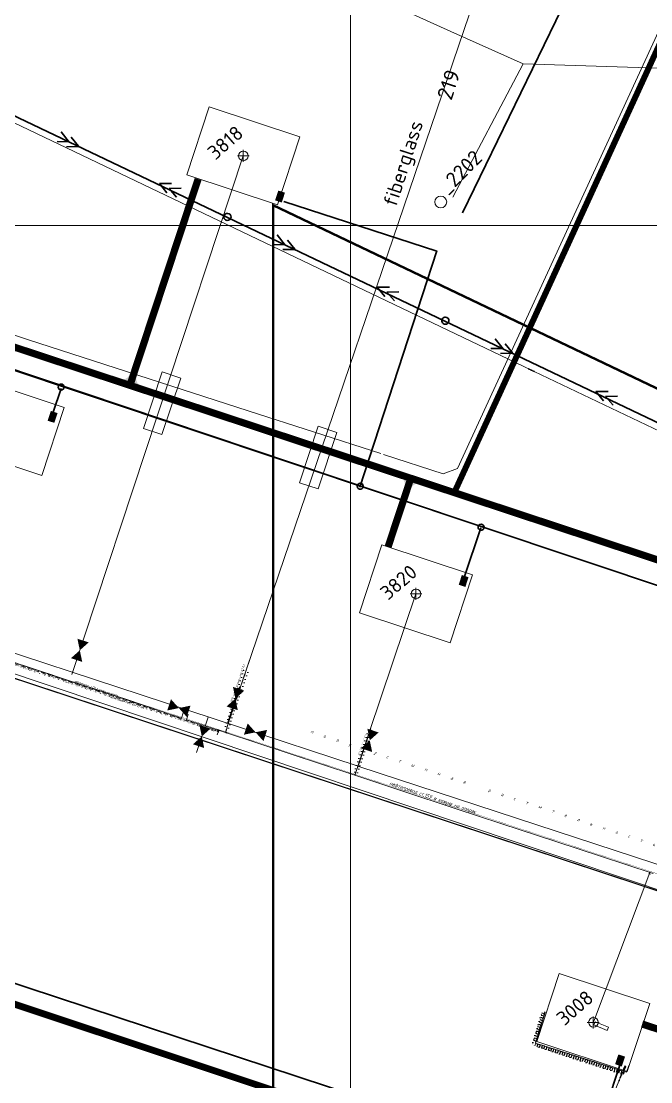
# Model space of a CAD drawing. Header units: millimetres. Extents: x 519 to 9564855, y -810 to 5021775.
# Drawn here: x 9526724 to 9527252, y 4999281 to 5000171 of the extents above; entities that cross this region are included whole.
import ezdxf

# ---------------------------------------------------------------- set-up
doc = ezdxf.new("R2010")
doc.units = ezdxf.units.MM
doc.header["$LTSCALE"] = 2
doc.header["$MEASUREMENT"] = 0
doc.header["$PDMODE"] = 2
doc.header["$PDSIZE"] = 5
for name, pattern in [('DASHED2', [9.525, 6.35, -3.175]), ('DASHEDX4', [3, 2, -1]), ('DOTX2', [0.5, 0, -0.5])]:
    doc.linetypes.add(name, pattern=pattern)
for name, color, linetype in [('Existing roads', 41, 'Continuous'), ('Future Roads', 44, 'Continuous'), ('GRID_PULKOVO', 7, 'Continuous'), ('OilColl&Flowlines', 3, 'Continuous'), ('OLD WELLS(dr.bfr2000)', 24, 'Continuous'), ('ROAD_GROUND', 9, 'Continuous'), ('Stage 10 wells', 7, 'Continuous'), ('stage 7.frame', 7, 'Continuous'), ('Wels of 13phase', 200, 'Continuous'), ('Газ', 4, 'GAS_LINE'), ('лэп', 1, 'Continuous'), ('МГ-земельный участок', 7, 'Continuous'), ('нефть', 8, 'Continuous'), ('ситуация', 7, 'Continuous'), ('Эл.выс.', 1, 'Continuous')]:
    doc.layers.add(name, color=color, linetype=linetype)
for name, color, linetype, lineweight in [('WELLS(drilled after 2000y)', 6, 'Continuous', 40), ('Новый водовод', 5, 'g_122_vpr', 30), ('СНГ_трубопроводы', 244, 'Continuous', 50), ('Электро', 1, 'Continuous', 30), ('Электроснаб', 1, 'Continuous', 18), ('Электроснабжене', 1, 'Continuous', 18)]:
    doc.layers.add(name, color=color, linetype=linetype, lineweight=lineweight)
doc.styles.add('92051501$0$STANDARD', font='simplex.shx')
doc.styles.add('Elect', font='isocpeur.ttf')
doc.styles.add('Line_GUGK', font='')
doc.styles.get("Standard").update_dxf_attribs({"font": 'isocpeur.ttf', "width": 0.5})
doc.styles.get('Line_GUGK').set_extended_font_data('Bm431', italic=True)
doc.linetypes.add('g_122_vpr', pattern='A,2,-2,3,-0.6,["Впр",Line_GUGK,S=2,R=0,X=0,Y=-1],-6.4,3,-2,8,-2,8,-2,6', length=45)
doc.linetypes.add('GAS_LINE', pattern='A,0.5,-0.2,["G",92051501$0$STANDARD,S=0.1,R=0,X=-0.1,Y=-0.05],-0.05', length=0.75)
doc.linetypes.add('TRACKS', pattern='A,0.15,[130,ltypeshp.shx,S=0.25,R=0,X=0,Y=0],0.15', length=0.3)
doc.linetypes.add('WTR_LINE', pattern='A,0.5,-0.2,["W",92051501$0$STANDARD,S=0.1,R=0,X=-0.1,Y=-0.05],-0.05', length=0.75)

# ---------------------------------------------------------------- blocks, each defined once
blk = doc.blocks.new('250')
at = {"layer": 'ситуация'}
for p, q in [((0, 2.49), (0, -0.01)), ((1, -0.01), (1, 0.49))]:
    blk.add_line(p, q, dxfattribs=at)
blk = doc.blocks.new('1')
at = {"color": 1}
for points in [[(-2.5, 0), (-2.09, 0.27)], [(-0.25, 0), (-2.5, 0)], [(-2.5, 0), (-2.09, -0.27)], [(-2.06, 0), (-1.77, 0.19)], [(-2.06, 0), (-1.77, -0.19)], [(0.25, 0), (2.5, 0)], [(2.06, 0), (1.77, 0.19)], [(2.06, 0), (1.77, -0.19)], [(2.5, 0), (2.09, 0.27)], [(2.5, 0), (2.09, -0.27)]]:
    blk.add_lwpolyline(points, dxfattribs=at)
blk.add_circle((0, 0), 0.25, dxfattribs=at)
blk = doc.blocks.new('транс')
at = {"layer": 'ситуация'}
for p, q in [((9529112.54, 5001099.92), (9529113.34, 5001099.52)), ((9529112.67, 5001100.19), (9529113.47, 5001099.78)), ((9529112.81, 5001100.46), (9529113.61, 5001100.05)), ((9529112.94, 5001100.72), (9529113.74, 5001100.32)), ((9529113.08, 5001100.99), (9529113.88, 5001100.59))]:
    blk.add_line(p, q, dxfattribs=at)
blk.add_lwpolyline([(9529112.57, 5001098), (9529114.01, 5001100.85), (9529113.21, 5001101.26), (9529111.77, 5001098.4)], close=True, dxfattribs=at)

msp = doc.modelspace()

# ---------------------------------------------------------------- hatches: boundary and pattern name
at = {"layer": 'Existing roads', "linetype": 'ByBlock', "lineweight": 0}
h = msp.add_hatch(color=256, dxfattribs=at)
edge = h.paths.add_edge_path()
edge.add_line((9527047.74393, 4999779.25799), (9527050.59207, 4999778.3156))
edge.add_arc((9527056.95821, 4999776.94261), 6.51252, 450.73939806, 527.82943688, ccw=False)
edge.add_line((9527056.87417, 4999783.45459), (9527049.89645, 4999785.76339))
edge.add_line((9527049.89645, 4999785.76339), (9527042.91873, 4999788.07219))
edge.add_arc((9527038.96713, 4999782.89554), 6.51252, 335.55367521, 412.64371401, ccw=False)
edge.add_line((9527044.8958, 4999780.20039), (9527047.74393, 4999779.25799))
at = {"layer": 'Future Roads', "linetype": 'ByBlock', "lineweight": 0}
h = msp.add_hatch(color=256, dxfattribs=at)
edge = h.paths.add_edge_path()
edge.add_line((9526817.84495, 4999874.98), (9526814.99681, 4999875.92239))
edge.add_arc((9526808.63066, 4999877.29538), 6.51252, 270.73939806, 347.82943688, ccw=False)
edge.add_line((9526808.7147, 4999870.78341), (9526815.69243, 4999868.4746))
edge.add_line((9526815.69243, 4999868.4746), (9526822.67015, 4999866.1658))
edge.add_arc((9526826.62175, 4999871.34246), 6.51252, 155.55367521, 232.64371401, ccw=False)
edge.add_line((9526820.69308, 4999874.0376), (9526817.84495, 4999874.98))
at = {"layer": 'Wels of 13phase', "lineweight": 0, "ltscale": 80}
msp.add_hatch(color=0, dxfattribs=at).paths.add_polyline_path([(9527250.59465, 4999456.9207), (9527251.32164, 4999455.38724), (9527250.19142, 4999455.79047), (9527251.72488, 4999456.51746)])
at = {"layer": 'Электро'}
for points in [[(9526936.64864, 5000021.13002), (9526942.2677, 5000019.2938), (9526944.94466, 5000027.48561), (9526939.3256, 5000029.32183)], [(9526745.7902, 4999836.09534), (9526751.40926, 4999834.25911), (9526754.08623, 4999842.45092), (9526748.46717, 4999844.28715)], [(9527090.73219, 4999698.34678), (9527096.35125, 4999696.51056), (9527099.02821, 4999704.70237), (9527093.40915, 4999706.53859)], [(9527222.05472, 4999295.81342), (9527227.67378, 4999293.97719), (9527230.35074, 4999302.16901), (9527224.73168, 4999304.00523)]]:
    msp.add_hatch(color=256, dxfattribs=at).paths.add_polyline_path(points)
at = {"layer": 'Электроснаб', "linetype": 'ByBlock', "lineweight": 0}
for points in [[(9526936.64864, 5000021.13002), (9526942.2677, 5000019.2938), (9526944.94466, 5000027.48561), (9526939.3256, 5000029.32183)], [(9526745.7902, 4999836.09534), (9526751.40926, 4999834.25911), (9526754.08623, 4999842.45092), (9526748.46717, 4999844.28715)], [(9527090.73219, 4999698.34678), (9527096.35125, 4999696.51056), (9527099.02821, 4999704.70237), (9527093.40915, 4999706.53859)], [(9527222.05472, 4999295.81342), (9527227.67378, 4999293.97719), (9527230.35074, 4999302.16901), (9527224.73168, 4999304.00523)]]:
    msp.add_hatch(color=1, dxfattribs=at).paths.add_polyline_path(points)
at = {"layer": 'Электроснабжене', "linetype": 'ByBlock', "lineweight": 0}
for points in [[(9526936.64864, 5000021.13002), (9526942.2677, 5000019.2938), (9526944.94466, 5000027.48561), (9526939.3256, 5000029.32183)], [(9526745.7902, 4999836.09534), (9526751.40926, 4999834.25911), (9526754.08623, 4999842.45092), (9526748.46717, 4999844.28715)], [(9527090.73219, 4999698.34678), (9527096.35125, 4999696.51056), (9527099.02821, 4999704.70237), (9527093.40915, 4999706.53859)], [(9527222.05472, 4999295.81342), (9527227.67378, 4999293.97719), (9527230.35074, 4999302.16901), (9527224.73168, 4999304.00523)]]:
    msp.add_hatch(color=1, dxfattribs=at).paths.add_polyline_path(points)

# ---------------------------------------------------------------- linework, layer by layer
at = {"layer": 'DEFPOINTS', "color": 1, "lineweight": 0, "ltscale": 80}
for p in [(9526910, 5000058.4), (9526889.97148, 5000033.01492)]:
    msp.add_point(p, dxfattribs=at)
at = {"layer": 'Existing roads', "linetype": 'ByBlock', "lineweight": 0, "const_width": 6, "flags": 128}
for points in [[(9525771.01255, 5000211.13877), (9527568.37733, 4999616.42333)], [(9527031.45176, 4999730.07076), (9527050.54196, 4999787.76567)], [(9527244.68129, 4999329.58483), (9527295.18861, 4999312.94841)]]:
    msp.add_lwpolyline(points, dxfattribs=at)
at = {"layer": 'Existing roads', "lineweight": 0, "const_width": 5.7, "flags": 128}
msp.add_lwpolyline([(9527243.05393, 4999171.26851), (9526534.13866, 4999407.47543)], dxfattribs=at)
at = {"layer": 'Future Roads', "linetype": 'ByBlock', "lineweight": 0, "const_width": 6, "flags": 128}
msp.add_lwpolyline([(9526815.72621, 4999868.49027), (9526872.04034, 5000038.9176)], dxfattribs=at)
at = {"layer": 'GRID_PULKOVO', "lineweight": 0}
for p, q in [((9527000, 5011000), (9527000, 4992000)), ((9519000, 5000000), (9533000, 5000000))]:
    msp.add_line(p, q, dxfattribs=at)
at = {"layer": 'OilColl&Flowlines', "linetype": 'ByBlock', "lineweight": 0}
for p, q in [((9527219.9347, 5000530.51724), (9526907.57118, 4999612.69191)), ((9527054.9, 4999690.7), (9527006.1735, 4999545.97482)), ((9526906.96638, 4999612.83604), (9526896.80478, 4999582.09469)), ((9526880.39608, 4999587.10429), (9526870.63144, 4999557.58198))]:
    msp.add_line(p, q, dxfattribs=at)
at = {"layer": 'OilColl&Flowlines', "color": 3, "linetype": 'ByBlock', "lineweight": 0}
msp.add_line((9526910, 5000058.4), (9526766.07265, 4999623.01894), dxfattribs=at)
at = {"layer": 'OilColl&Flowlines', "color": 0, "lineweight": 0}
for points in [[(9526857.43913, 4999871.90068), (9526841.74482, 4999824.46892), (9526826.10467, 4999829.64396), (9526841.79899, 4999877.07573)], [(9526988.51659, 4999826.28713), (9526972.82228, 4999778.85537), (9526957.18213, 4999784.03041), (9526972.87644, 4999831.46218)]]:
    msp.add_lwpolyline(points, close=True, dxfattribs=at)
at = {"layer": 'OilColl&Flowlines', "color": 3, "linetype": 'ByBlock', "lineweight": 0}
for points in [[(9526780.20621, 4999649.92632), (9526772.79018, 4999643.32084), (9526770.77768, 4999653.04605)], [(9526774.80268, 4999633.59563), (9526765.37415, 4999636.71536), (9526772.79018, 4999643.32084)]]:
    msp.add_solid(points, dxfattribs=at)
at = {"layer": 'OilColl&Flowlines', "linetype": 'ByBlock', "lineweight": 0}
for points in [[(9526910.75509, 4999609.39825), (9526903.33907, 4999602.79277), (9526901.32657, 4999612.51798)], [(9526846.18742, 4999592.80218), (9526849.30714, 4999602.2307), (9526855.91262, 4999594.81468)], [(9526862.5181, 4999587.39865), (9526855.91262, 4999594.81468), (9526865.63783, 4999596.82718)], [(9526905.35156, 4999593.06757), (9526895.92304, 4999596.18729), (9526903.33907, 4999602.79277)], [(9526882.56219, 4999577.62565), (9526875.14616, 4999571.02017), (9526873.13366, 4999580.74538)], [(9526882.56219, 4999577.62565), (9526875.14616, 4999571.02017), (9526873.13366, 4999580.74538)], [(9526910.5395, 4999572.47111), (9526913.65923, 4999581.89964), (9526920.26471, 4999574.48361)], [(9527023.52933, 4999574.30518), (9527016.1133, 4999567.6997), (9527014.1008, 4999577.4249)], [(9526877.15866, 4999561.29496), (9526867.73013, 4999564.41469), (9526875.14616, 4999571.02017)], [(9526926.87019, 4999567.06758), (9526920.26471, 4999574.48361), (9526929.98992, 4999576.49611)], [(9527018.1258, 4999557.97449), (9527008.69727, 4999561.09422), (9527016.1133, 4999567.6997)]]:
    msp.add_solid(points, dxfattribs=at)
at = {"layer": 'OLD WELLS(dr.bfr2000)', "lineweight": 0}
msp.add_circle((9527075.7, 5000019.7), 5, dxfattribs=at)
at = {"layer": 'ROAD_GROUND', "color": 8, "lineweight": 0, "const_width": 5}
msp.add_lwpolyline([(9527087.0354, 4999775.69065), (9527550.81703, 5000789.22061)], dxfattribs=at)
at = {"layer": 'Stage 10 wells', "color": 0, "linetype": 'ByBlock', "lineweight": 0}
msp.add_lwpolyline([(9526862.58202, 5000042.47759), (9526938.56254, 5000017.33701), (9526957.41798, 5000074.32241), (9526881.43745, 5000099.46299)], close=True, dxfattribs=at)
msp.add_circle((9526910, 5000058.4), 4, dxfattribs=at)
msp.add_point((9526910, 5000058.4), dxfattribs=at)
at = {"layer": 'stage 7.frame', "color": 0, "linetype": 'ByBlock', "lineweight": 0}
for points in [[(9526664.88202, 4999815.27759), (9526740.86254, 4999790.13701), (9526759.71798, 4999847.12241), (9526683.73745, 4999872.26299)], [(9527007.48202, 4999674.77759), (9527083.46254, 4999649.63701), (9527102.31798, 4999706.62241), (9527026.33745, 4999731.76299)], [(9527156.28202, 4999314.87759), (9527232.26254, 4999289.73701), (9527251.11798, 4999346.72241), (9527175.13745, 4999371.86299)]]:
    msp.add_lwpolyline(points, close=True, dxfattribs=at)
for centre in [(9527054.9, 4999690.7), (9527203.80147, 4999330.98789)]:
    msp.add_circle(centre, 4, dxfattribs=at)
at = {"layer": 'stage 7.frame', "color": 0, "linetype": 'ByBlock', "lineweight": 0, "ltscale": 80}
for p in [(9527054.9, 4999690.7), (9527203.7, 4999330.8)]:
    msp.add_point(p, dxfattribs=at)
at = {"layer": 'WELLS(drilled after 2000y)', "linetype": 'ByBlock', "lineweight": 0}
for points in [[(9526976.9514, 5000211.6302), (9527084.0444, 5000162.8501), (9527144.7451, 5000135.6303), (9527442.6649, 5000126.0618), (9527477.7043, 5000122.7657), (9527514.0148, 5000108.6847), (9527538.97477, 5000097.42303), (9527642.99008, 5000050.14681), (9527722.52072, 5000013.80081), (9527811.1575, 4999972.9264)], [(9527144.7451, 5000135.6303), (9527085.75885, 5000023.78768)]]:
    msp.add_lwpolyline(points, dxfattribs=at)
at = {"layer": 'Газ', "color": 4, "linetype": 'GAS_LINE', "lineweight": 0, "ltscale": 20}
for p, q in [((9527089.84923, 4999796.05335), (9527454.0435, 5000588.7458)), ((9526598.05919, 4999946.569, -0.913), (9526728.87901, 4999904.26765, -0.56226)), ((9526728.87901, 4999904.26765, -0.56226), (9526914.07544, 4999844.38331, -0.06572)), ((9526914.07544, 4999844.38331, -0.06572), (9527025.32012, 4999808.4117, 0.23254)), ((9527027.75586, 4999807.63015, 0.05163), (9527077.71687, 4999791.47447, 0.00884)), ((9527077.71687, 4999791.47447, 0.00884), (9527089.84923, 4999796.05335))]:
    msp.add_line(p, q, dxfattribs=at)
at = {"layer": 'лэп', "lineweight": 0}
for p, q in [((9526689.79437, 5000099.31196), (9527151.72057, 4999878.53596)), ((9527153.97899, 4999877.46378), (9527615.9052, 4999656.68779)), ((9527209.971, 4999245.806), (9527227.26472, 4999286.836))]:
    msp.add_line(p, q, dxfattribs=at)
at = {"layer": 'лэп', "lineweight": 0, "ltscale": 80}
msp.add_line((9526544.11178, 4999937.44963), (9527633.12216, 4999571.93916, 0), dxfattribs=at)
at = {"layer": 'МГ-земельный участок', "color": 0, "linetype": 'DASHED2', "lineweight": 25, "ltscale": 5, "const_width": 2}
msp.add_lwpolyline([(9522167.80801, 4999999.48247), (9521654, 5002362), (9522840, 5002532), (9525642, 5002155), (9528521, 5002235), (9531281, 5003464), (9533105, 5001043), (9546614, 4998215), (9544978, 4995525), (9543652, 4996420), (9539605, 4995735), (9529554.6705, 4998798.09585), (9529554.71722, 4998845.23995), (9529525.402, 4998845.269), (9529525.36994, 4998882.97318), (9529309.91997, 4998882.84552), (9526935, 5000017), (9526935, 4999132), (9522906, 5001105), (9522683.367, 5000265.06642), (9522496, 5000315)], close=True, dxfattribs=at)
at = {"layer": 'нефть', "color": 3, "lineweight": 0}
for p, q in [((9526056.40396, 4999859.01546), (9527005.52001, 4999546.18996)), ((9527006.82713, 4999545.76014), (9527341.63769, 4999435.9182))]:
    msp.add_line(p, q, dxfattribs=at)
at = {"layer": 'нефть', "color": 3, "linetype": 'ByBlock', "lineweight": 0, "ltscale": 50, "const_width": 0.2}
msp.add_lwpolyline([(9525349.2362, 5000142.5423), (9525614.91157, 4999996.17783), (9527560.88848, 4999355.86688), (9527739.95739, 4999341.75137)], dxfattribs=at)
at = {"layer": 'нефть', "linetype": 'DASHEDX4', "lineweight": 0, "flags": 128}
for points in [[(9526216.32472, 4999797.85883), (9526284.13946, 4999775.57034), (9526372.80365, 4999746.21564), (9526447.98996, 4999721.30336), (9526490.01374, 4999707.45939), (9526556.91254, 4999685.305), (9526649.06557, 4999654.88479), (9526705.45355, 4999636.2368), (9526764.70413, 4999616.48719), (9526804.28229, 4999603.49639), (9526889.09713, 4999575.18928)], [(9526895.12421, 4999574.31786), (9526896.09489, 4999577.77368), (9526915.70587, 4999636.35981)], [(9527016.78206, 4999577.28429), (9527003.89611, 4999539.25349), (9527003.65443, 4999538.38151)], [(9526887.9394, 4999575.26508), (9526888.70613, 4999575.62857), (9526888.50451, 4999575.06346), (9526888.14101, 4999575.83019), (9526887.9394, 4999575.26508)], [(9526888.26651, 4999576.24865), (9526889.03323, 4999576.61215), (9526888.83162, 4999576.04703), (9526888.46812, 4999576.81376), (9526888.26651, 4999576.24865)], [(9526888.74904, 4999575.08372), (9526889.11254, 4999574.31699), (9526888.54742, 4999574.51861), (9526889.31415, 4999574.8821), (9526888.74904, 4999575.08372)], [(9526889.08367, 4999576.09248), (9526889.44717, 4999575.32575), (9526888.88205, 4999575.52736), (9526889.64878, 4999575.89086), (9526889.08367, 4999576.09248)], [(9526895.19096, 4999573.98751), (9526895.95769, 4999574.351), (9526895.75607, 4999573.78589), (9526895.39258, 4999574.55262), (9526895.19096, 4999573.98751)], [(9526895.428, 4999576.42923), (9526895.7915, 4999575.6625), (9526895.22639, 4999575.86412), (9526895.99311, 4999576.22761), (9526895.428, 4999576.42923)], [(9527003.68439, 4999539.00918), (9527003.86614, 4999538.62582), (9527003.58359, 4999538.72663), (9527003.96695, 4999538.90837), (9527003.68439, 4999539.00918)], [(9527250.59465, 4999456.9207), (9527251.32164, 4999455.38724), (9527250.19142, 4999455.79047), (9527251.72488, 4999456.51746), (9527250.59465, 4999456.9207)], [(9527250.99983, 4999456.69723), (9527251.18158, 4999456.31386), (9527250.89902, 4999456.41467), (9527251.28239, 4999456.59642), (9527250.99983, 4999456.69723)]]:
    msp.add_lwpolyline(points, dxfattribs=at)
at = {"layer": 'нефть', "lineweight": 0, "flags": 128}
for points in [[(9526216.60713, 4999798.71213), (9526283.86905, 4999776.55994), (9526372.53323, 4999747.20523), (9526447.71954, 4999722.29295), (9526489.74332, 4999708.44899), (9526556.64212, 4999686.2946), (9526648.79516, 4999655.87438), (9526705.18313, 4999637.22639), (9526764.43371, 4999617.47678), (9526804.01187, 4999604.48599), (9526858.13726, 4999586.42154)], [(9526862.4322, 4999584.98784), (9526863.67886, 4999589.35675), (9526859.60647, 4999590.82362), (9526858.13726, 4999586.42154)], [(9526862.43226, 4999584.98807), (9526895.12421, 4999574.31786), (9527003.65443, 4999538.38151)], [(9526895.12421, 4999574.31786), (9526889.42034, 4999576.17952), (9526888.12583, 4999572.21336)], [(9527003.65443, 4999538.38151), (9527043.08959, 4999525.39492), (9527088.74896, 4999510.35902), (9527126.19587, 4999497.92154), (9527173.16171, 4999482.39801), (9527209.62708, 4999470.35635), (9527254.04843, 4999455.87358)], [(9527203.7, 4999330.8), (9527204.72859, 4999333.45859), (9527251.19218, 4999456.69343)], [(9527251.0907, 4999456.50554), (9527251.19619, 4999456.8035)]]:
    msp.add_lwpolyline(points, dxfattribs=at)
at = {"layer": 'нефть', "color": 3, "lineweight": 0}
msp.add_arc((9527318.55201, 5000495.93254), 1000, 251.75795202, 251.83678929, dxfattribs=at)
at = {"layer": 'Новый водовод', "color": 5, "linetype": 'WTR_LINE', "lineweight": 0, "ltscale": 40, "const_width": 1}
msp.add_lwpolyline([(9526008.05, 4999288), (9526177, 4999798.59), (9526286.2, 4999762.49), (9527574.16, 4999336.8), (9528109.22, 4999277.44), (9528535.17, 4999139.04)], dxfattribs=at)
at = {"layer": 'ситуация', "linetype": 'DOTX2', "lineweight": 0, "ltscale": 3}
for p, q in [((9527152.9484, 4999313.92718), (9527160.271, 4999338.266)), ((9527152.94758, 4999313.03521), (9527152.9484, 4999313.92718)), ((9527153.081, 4999312.356), (9527152.94758, 4999313.03521)), ((9527153.36537, 4999311.69999), (9527153.081, 4999312.356)), ((9527193.02077, 4999298.50646), (9527153.36537, 4999311.69999)), ((9527227.15226, 4999287.60775), (9527193.02077, 4999298.50646))]:
    msp.add_line(p, q, dxfattribs=at)
at = {"layer": 'ситуация', "lineweight": 0}
for p, q in [((9527154.69864, 4999311.16584), (9527155.46194, 4999313.54647)), ((9527155.56984, 4999314.43427), (9527155.01816, 4999314.56575)), ((9527227.2626, 4999286.83055), (9527225.41975, 4999282.09481))]:
    msp.add_line(p, q, dxfattribs=at)
at = {"layer": 'ситуация', "linetype": 'DOTX2', "lineweight": 0, "flags": 128}
msp.add_lwpolyline([(9526216.02546, 4999798.70245), (9526886.73718, 4999576.74914), (9526887.14781, 4999575.79021), (9526886.15096, 4999575.28318), (9526215.55007, 4999797.28033)], dxfattribs=at)
at = {"layer": 'ситуация', "linetype": 'DOTX2', "lineweight": 0, "ltscale": 3, "flags": 128}
for points in [[(9526913.70407, 4999624.73567), (9526901.08395, 4999588.73913), (9526897.7409, 4999577.99384), (9526896.13943, 4999578.19854), (9526894.88724, 4999579.08192), (9526900.73709, 4999596.80582), (9526912.13071, 4999632.28258)], [(9527017.55052, 4999575.86735), (9527007.39692, 4999545.07337), (9527005.67056, 4999540.12612), (9527004.2271, 4999539.90739), (9527003.23448, 4999541.48228), (9527007.26138, 4999553.11944), (9527015.9695, 4999578.67009)]]:
    msp.add_lwpolyline(points, dxfattribs=at)
at = {"layer": 'ситуация', "linetype": 'TRACKS', "lineweight": 0, "ltscale": 4, "flags": 128}
for points in [[(9526913.4146, 4999629.86662), (9526900.8956, 4999593.07136), (9526896.13943, 4999578.19854)], [(9527016.89685, 4999577.31921), (9527007.3473, 4999548.57552), (9527004.49809, 4999540.92337)]]:
    msp.add_lwpolyline(points, dxfattribs=at)
at = {"layer": 'ситуация', "lineweight": 0, "flags": 128}
for points in [[(9527231.67591, 4999289.22749), (9527193.96983, 4999301.18891), (9527155.3251, 4999313.57943), (9527163.29702, 4999339.48854)], [(9527231.67591, 4999289.22749), (9527233.40202, 4999294.70058)]]:
    msp.add_lwpolyline(points, dxfattribs=at)
at = {"layer": 'ситуация', "lineweight": 0}
msp.add_lwpolyline([(9527204.1728, 4999328.74761), (9527215.24895, 4999324.13038), (9527216.40326, 4999326.89942), (9527205.32711, 4999331.51665)], close=True, dxfattribs=at)
msp.add_circle((9527225.41975, 4999282.09481), 0.2, dxfattribs=at)
at = {"layer": 'СНГ_трубопроводы', "color": 240, "lineweight": 0, "ltscale": 2, "extrusion": (2.08603e-06, -2.06449e-07, 1)}
msp.add_line((9528656.20281, 4998973.66406), (9525711.30717, 4999960.70714), dxfattribs=at)
at = {"layer": 'Электро', "ltscale": 0.5}
for p, q in [((9528416.29035, 4999282.14925), (9525835.61914, 5000512.4866)), ((9527650.06242, 4999566.27133, 0), (9526013.43568, 5000113.85003, 0)), ((9526944.13876, 5000020.12226, 0), (9527072.26342, 4999978.49203, 0)), ((9527072.30455, 4999978.61863, 0), (9527007.82277, 4999780.1641, 0)), ((9526750.38595, 4999843.16414, 0), (9526757.09812, 4999863.17193, 0)), ((9527095.36914, 4999704.41538), (9527109.35826, 4999746.19259, 0)), ((9526589.07785, 4999406.16245), (9527404.84711, 4999137.44185, 0)), ((9527225.87916, 4999294.92911), (9527196.38917, 4999205.62227, 0))]:
    msp.add_line(p, q, dxfattribs=at)
at = {"layer": 'Электро', "ltscale": 0.0025}
msp.add_line((9527283.0256, 5000399.94826, 0), (9527093.99357, 5000010.65898, 0), dxfattribs=at)
at = {"layer": 'Электро'}
for p, q in [((9526763.84663, 5000069.87525), (9526757.1215, 5000078.51286)), ((9526763.73117, 5000070.21284), (9526753.68616, 5000070.36581)), ((9526771.77202, 5000066.54831), (9526765.61985, 5000074.06198)), ((9526771.66092, 5000066.32189), (9526761.73139, 5000066.13727)), ((9526849.81357, 5000035.29763), (9526839.65747, 5000035.22418)), ((9526839.65747, 5000035.22418), (9526845.92511, 5000027.37293)), ((9526847.70269, 5000030.99565), (9526857.74333, 5000031.40669)), ((9526853.96597, 5000023.7084), (9526847.70269, 5000030.99565)), ((9526945.23653, 4999983.41904), (9526938.51139, 4999992.05665)), ((9526953.16192, 4999980.0921), (9526947.00975, 4999987.60577)), ((9526945.12106, 4999983.75663), (9526935.07605, 4999983.9096)), ((9526953.05082, 4999979.86568), (9526943.12128, 4999979.68106)), ((9527032.58745, 4999948.18177), (9527022.43135, 4999948.10832)), ((9527022.43135, 4999948.10832), (9527028.69899, 4999940.25707)), ((9527030.47657, 4999943.87979), (9527040.51721, 4999944.29083)), ((9527036.73984, 4999936.59254), (9527030.47657, 4999943.87979)), ((9527128.01041, 4999896.30318), (9527121.28527, 4999904.94079)), ((9527135.93579, 4999892.97624), (9527129.78362, 4999900.48991)), ((9527127.89494, 4999896.64077), (9527117.84993, 4999896.79374)), ((9527135.8247, 4999892.74982), (9527125.89516, 4999892.5652)), ((9527216.10091, 4999860.7134), (9527205.94481, 4999860.63996)), ((9527205.94481, 4999860.63996), (9527212.21244, 4999852.7887)), ((9527213.99003, 4999856.41142), (9527224.03067, 4999856.82246)), ((9527220.2533, 4999849.12417), (9527213.99003, 4999856.41142))]:
    msp.add_line(p, q, dxfattribs=at)
for centre, start, end in [((9526896.72565, 5000007.18913), 84.46034494, 264.46034494), ((9526896.72565, 5000007.18913), 264.46034494, 84.46034494), ((9527079.49953, 4999920.07327), 84.46034248, 264.46034248), ((9527079.49953, 4999920.07327), 264.46034248, 84.46034248)]:
    msp.add_arc(centre, 3, start, end, dxfattribs=at)
at = {"layer": 'Электро', "ltscale": 7.5}
for centre, start, end in [((9526757.14669, 4999864.35167, 0), 179.64137858, 359.64137858), ((9526757.14669, 4999864.35167, 0), 359.64137858, 179.64137858), ((9527008.1118, 4999781.05365, 0), 359.64137879, 179.64137874), ((9527008.1118, 4999781.05365, 0), 179.64137874, 359.64137879), ((9527109.50824, 4999746.63963, 0), 179.64137868, 359.64137868), ((9527109.50824, 4999746.63963, 0), 359.64137868, 179.64137868)]:
    msp.add_arc(centre, 2.5, start, end, dxfattribs=at)
at = {"layer": 'Электроснаб', "color": 1, "linetype": 'ByBlock', "lineweight": 0, "ltscale": 0.5}
for p, q in [((9528416.29035, 4999282.14925), (9525835.61914, 5000512.4866)), ((9527650.06242, 4999566.27133, 0), (9526013.43568, 5000113.85003, 0)), ((9526944.13876, 5000020.12226, 0), (9527072.26342, 4999978.49203, 0)), ((9527072.30455, 4999978.61863, 0), (9527007.82277, 4999780.1641, 0)), ((9526750.38595, 4999843.16414, 0), (9526757.09812, 4999863.17193, 0)), ((9527095.36914, 4999704.41538), (9527109.35826, 4999746.19259, 0)), ((9526589.07785, 4999406.16245), (9527404.84711, 4999137.44185, 0)), ((9527225.87916, 4999294.92911), (9527196.38917, 4999205.62227, 0))]:
    msp.add_line(p, q, dxfattribs=at)
at = {"layer": 'Электроснаб', "color": 1, "linetype": 'ByBlock', "lineweight": 0, "ltscale": 0.0025}
msp.add_line((9527283.0256, 5000399.94826, 0), (9527093.99357, 5000010.65898, 0), dxfattribs=at)
at = {"layer": 'Электроснаб', "color": 1, "linetype": 'ByBlock', "lineweight": 0}
for p, q in [((9526763.84663, 5000069.87525), (9526757.1215, 5000078.51286)), ((9526763.73117, 5000070.21284), (9526753.68616, 5000070.36581)), ((9526771.77202, 5000066.54831), (9526765.61985, 5000074.06198)), ((9526771.66092, 5000066.32189), (9526761.73139, 5000066.13727)), ((9526849.81357, 5000035.29763), (9526839.65747, 5000035.22418)), ((9526839.65747, 5000035.22418), (9526845.92511, 5000027.37293)), ((9526847.70269, 5000030.99565), (9526857.74333, 5000031.40669)), ((9526853.96597, 5000023.7084), (9526847.70269, 5000030.99565)), ((9526945.23653, 4999983.41904), (9526938.51139, 4999992.05665)), ((9526953.16192, 4999980.0921), (9526947.00975, 4999987.60577)), ((9526945.12106, 4999983.75663), (9526935.07605, 4999983.9096)), ((9526953.05082, 4999979.86568), (9526943.12128, 4999979.68106)), ((9527032.58745, 4999948.18177), (9527022.43135, 4999948.10832)), ((9527022.43135, 4999948.10832), (9527028.69899, 4999940.25707)), ((9527030.47657, 4999943.87979), (9527040.51721, 4999944.29083)), ((9527036.73984, 4999936.59254), (9527030.47657, 4999943.87979)), ((9527128.01041, 4999896.30318), (9527121.28527, 4999904.94079)), ((9527135.93579, 4999892.97624), (9527129.78362, 4999900.48991)), ((9527127.89494, 4999896.64077), (9527117.84993, 4999896.79374)), ((9527135.8247, 4999892.74982), (9527125.89516, 4999892.5652)), ((9527216.10091, 4999860.7134), (9527205.94481, 4999860.63996)), ((9527205.94481, 4999860.63996), (9527212.21244, 4999852.7887)), ((9527213.99003, 4999856.41142), (9527224.03067, 4999856.82246)), ((9527220.2533, 4999849.12417), (9527213.99003, 4999856.41142))]:
    msp.add_line(p, q, dxfattribs=at)
for centre, start, end in [((9526896.72565, 5000007.18913), 84.46034494, 264.46034494), ((9526896.72565, 5000007.18913), 264.46034494, 84.46034494), ((9527079.49953, 4999920.07327), 84.46034248, 264.46034248), ((9527079.49953, 4999920.07327), 264.46034248, 84.46034248)]:
    msp.add_arc(centre, 3, start, end, dxfattribs=at)
at = {"layer": 'Электроснаб', "color": 1, "linetype": 'ByBlock', "lineweight": 0, "ltscale": 7.5}
for centre, start, end in [((9526757.14669, 4999864.35167, 0), 179.64137858, 359.64137858), ((9526757.14669, 4999864.35167, 0), 359.64137858, 179.64137858), ((9527008.1118, 4999781.05365, 0), 359.64137879, 179.64137874), ((9527008.1118, 4999781.05365, 0), 179.64137874, 359.64137879), ((9527109.50824, 4999746.63963, 0), 179.64137868, 359.64137868), ((9527109.50824, 4999746.63963, 0), 359.64137868, 179.64137868)]:
    msp.add_arc(centre, 2.5, start, end, dxfattribs=at)
at = {"layer": 'Электроснабжене', "color": 1, "linetype": 'ByBlock', "lineweight": 0, "ltscale": 0.5}
for p, q in [((9528416.29035, 4999282.14925), (9525835.61914, 5000512.4866)), ((9527650.06242, 4999566.27133, 0), (9526013.43568, 5000113.85003, 0)), ((9526944.13876, 5000020.12226, 0), (9527072.26342, 4999978.49203, 0)), ((9527072.30455, 4999978.61863, 0), (9527007.82277, 4999780.1641, 0)), ((9526750.38595, 4999843.16414, 0), (9526757.09812, 4999863.17193, 0)), ((9527095.36914, 4999704.41538), (9527109.35826, 4999746.19259, 0)), ((9526589.07785, 4999406.16245), (9527404.84711, 4999137.44185, 0)), ((9527225.87916, 4999294.92911), (9527196.38917, 4999205.62227, 0))]:
    msp.add_line(p, q, dxfattribs=at)
at = {"layer": 'Электроснабжене', "color": 1, "linetype": 'ByBlock', "lineweight": 0, "ltscale": 0.0025}
msp.add_line((9527283.0256, 5000399.94826, 0), (9527093.99357, 5000010.65898, 0), dxfattribs=at)
at = {"layer": 'Электроснабжене', "color": 1, "linetype": 'ByBlock', "lineweight": 0}
for p, q in [((9526763.84663, 5000069.87525), (9526757.1215, 5000078.51286)), ((9526763.73117, 5000070.21284), (9526753.68616, 5000070.36581)), ((9526771.77202, 5000066.54831), (9526765.61985, 5000074.06198)), ((9526771.66092, 5000066.32189), (9526761.73139, 5000066.13727)), ((9526849.81357, 5000035.29763), (9526839.65747, 5000035.22418)), ((9526839.65747, 5000035.22418), (9526845.92511, 5000027.37293)), ((9526847.70269, 5000030.99565), (9526857.74333, 5000031.40669)), ((9526853.96597, 5000023.7084), (9526847.70269, 5000030.99565)), ((9526945.23653, 4999983.41904), (9526938.51139, 4999992.05665)), ((9526953.16192, 4999980.0921), (9526947.00975, 4999987.60577)), ((9526945.12106, 4999983.75663), (9526935.07605, 4999983.9096)), ((9526953.05082, 4999979.86568), (9526943.12128, 4999979.68106)), ((9527032.58745, 4999948.18177), (9527022.43135, 4999948.10832)), ((9527022.43135, 4999948.10832), (9527028.69899, 4999940.25707)), ((9527030.47657, 4999943.87979), (9527040.51721, 4999944.29083)), ((9527036.73984, 4999936.59254), (9527030.47657, 4999943.87979)), ((9527128.01041, 4999896.30318), (9527121.28527, 4999904.94079)), ((9527135.93579, 4999892.97624), (9527129.78362, 4999900.48991)), ((9527127.89494, 4999896.64077), (9527117.84993, 4999896.79374)), ((9527135.8247, 4999892.74982), (9527125.89516, 4999892.5652)), ((9527216.10091, 4999860.7134), (9527205.94481, 4999860.63996)), ((9527205.94481, 4999860.63996), (9527212.21244, 4999852.7887)), ((9527213.99003, 4999856.41142), (9527224.03067, 4999856.82246)), ((9527220.2533, 4999849.12417), (9527213.99003, 4999856.41142))]:
    msp.add_line(p, q, dxfattribs=at)
for centre, start, end in [((9526896.72565, 5000007.18913), 84.46034494, 264.46034494), ((9526896.72565, 5000007.18913), 264.46034494, 84.46034494), ((9527079.49953, 4999920.07327), 84.46034248, 264.46034248), ((9527079.49953, 4999920.07327), 264.46034248, 84.46034248)]:
    msp.add_arc(centre, 3, start, end, dxfattribs=at)
at = {"layer": 'Электроснабжене', "color": 1, "linetype": 'ByBlock', "lineweight": 0, "ltscale": 7.5}
for centre, start, end in [((9526757.14669, 4999864.35167, 0), 179.64137858, 359.64137858), ((9526757.14669, 4999864.35167, 0), 359.64137858, 179.64137858), ((9527008.1118, 4999781.05365, 0), 359.64137879, 179.64137874), ((9527008.1118, 4999781.05365, 0), 179.64137874, 359.64137879), ((9527109.50824, 4999746.63963, 0), 179.64137868, 359.64137868), ((9527109.50824, 4999746.63963, 0), 359.64137868, 179.64137868)]:
    msp.add_arc(centre, 2.5, start, end, dxfattribs=at)

# ---------------------------------------------------------------- block references
at = {"layer": 'ситуация', "lineweight": 0}
for name, p, rotation in [('250', (9527162.34179, 4999336.384), 72.8975238035996), ('250', (9527162.92995, 4999338.29556), 72.8975238035996), ('250', (9527159.40097, 4999326.8262), 72.8975238035996), ('250', (9527159.98913, 4999328.73776), 72.8975238035996), ('250', (9527160.5773, 4999330.64932), 72.8975238035996), ('250', (9527161.16546, 4999332.56088), 72.8975238035996), ('250', (9527161.75362, 4999334.47244), 72.8975238035996), ('250', (9527156.46015, 4999317.26839), 72.8975238035996), ('250', (9527157.04832, 4999319.17995), 72.8975238035996), ('250', (9527157.63648, 4999321.09151), 72.8975238035996), ('250', (9527158.22464, 4999323.00308), 72.8975238035996), ('250', (9527158.81281, 4999324.91464), 72.8975238035996), ('250', (9527155.87199, 4999315.35683), 72.8975238035996), ('250', (9527157.36326, 4999312.92594), 162.2227867428559), ('250', (9527159.26777, 4999312.3153), 162.2227867428559), ('250', (9527161.17227, 4999311.70467), 162.2227867428559), ('250', (9527163.07677, 4999311.09404), 162.2227867428559), ('250', (9527164.98127, 4999310.48341), 162.2227867428559), ('250', (9527166.88577, 4999309.87277), 162.2227867428559), ('250', (9527168.79028, 4999309.26214), 162.2227867428559), ('250', (9527170.69478, 4999308.65151), 162.2227867428559), ('250', (9527172.59928, 4999308.04087), 162.2227867428559), ('250', (9527174.50378, 4999307.43024), 162.2227867428559), ('250', (9527176.40828, 4999306.81961), 162.2227867428559), ('250', (9527178.31278, 4999306.20897), 162.2227867428559), ('250', (9527180.21729, 4999305.59834), 162.2227867428559), ('250', (9527182.12179, 4999304.98771), 162.2227867428559), ('250', (9527184.02629, 4999304.37707), 162.2227867428559), ('250', (9527185.93079, 4999303.76644), 162.2227867428559), ('250', (9527187.83529, 4999303.15581), 162.2227867428559), ('250', (9527189.7398, 4999302.54517), 162.2227867428559), ('250', (9527191.6443, 4999301.93454), 162.2227867428559), ('250', (9527193.5488, 4999301.32391), 162.2227867428559), ('250', (9527195.45476, 4999300.71785), 162.3995205754811), ('250', (9527197.36114, 4999300.1131), 162.3995205754811), ('250', (9527199.26751, 4999299.50834), 162.3995205754811), ('250', (9527201.17389, 4999298.90358), 162.3995205754811), ('250', (9527203.08027, 4999298.29883), 162.3995205754811), ('250', (9527204.98664, 4999297.69407), 162.3995205754811), ('250', (9527206.89302, 4999297.08932), 162.3995205754811), ('250', (9527208.79939, 4999296.48456), 162.3995205754811), ('250', (9527210.70577, 4999295.87981), 162.3995205754811), ('250', (9527212.61215, 4999295.27505), 162.3995205754811), ('250', (9527214.51852, 4999294.67029), 162.3995205754811), ('250', (9527216.4249, 4999294.06554), 162.3995205754811), ('250', (9527218.33128, 4999293.46078), 162.3995205754811), ('250', (9527220.23765, 4999292.85603), 162.3995205754811), ('250', (9527222.14403, 4999292.25127), 162.3995205754811), ('транс', (235349.63954, -429883.29448), 2.605891267452772), ('250', (9527224.0504, 4999291.64652), 162.3995205754811), ('250', (9527225.95678, 4999291.04176), 162.3995205754811), ('250', (9527227.86316, 4999290.437), 162.3995205754811), ('250', (9527229.76953, 4999289.83225), 162.3995205754811)]:
    msp.add_blockref(name, p, dxfattribs=dict(at, rotation=rotation))
at = {"layer": 'Эл.выс.', "lineweight": 0}
for p, rotation in [((9527151.72057, 4999878.53596), 154.6040550329633), ((9527227.26727, 4999286.84155), 67.2130758176419)]:
    msp.add_blockref('1', p, dxfattribs=dict(at, rotation=rotation))

# ---------------------------------------------------------------- texts
at = {"layer": 'OilColl&Flowlines', "color": 7, "lineweight": 0, "style": 'Elect'}
msp.add_text('219', height=13.005168, rotation=71.8415339, dxfattribs=at).set_placement((9527084.54837, 5000104.33385))
at = {"layer": 'OilColl&Flowlines', "color": 0, "lineweight": 0, "insert": (9527026.82857, 5000018.47755), "char_height": 12, "width": 112.9417, "attachment_point": 1, "rotation": 72.12165601, "style": 'Elect'}
msp.add_mtext('fiberglass', dxfattribs=at)
at = {"layer": 'OLD WELLS(dr.bfr2000)', "lineweight": 0, "style": 'Elect'}
msp.add_text(' _2202', height=12.5, rotation=44.99999992, dxfattribs=at).set_placement((9527075.7, 5000019.7))
at = {"layer": 'Stage 10 wells', "color": 0, "linetype": 'ByBlock', "lineweight": 0, "style": 'Elect'}
msp.add_text('3818', height=12, rotation=41, dxfattribs=at).set_placement((9526886.53395, 5000054.37339))
at = {"layer": 'stage 7.frame', "color": 0, "linetype": 'ByBlock', "lineweight": 0, "style": 'Elect'}
for s, p in [('3820', (9527031.47481, 4999684.82646)), ('3008', (9527179.40573, 4999327.47933))]:
    msp.add_text(s, height=12, rotation=41, dxfattribs=at).set_placement(p)
at = {"layer": 'нефть', "color": 0, "linetype": 'DASHEDX4', "lineweight": 0, "oblique": 15, "width": 0.8}
for s, height, rotation, p in [('свт.%%C219 гл.0,7от ур.земли вал 0,5-0,6', 1.6, 71.22300979, (9526899.44019, 4999596.14042)), ('нефтепровод ст.159 в кожухе на опорах', 1.6, 341.26236166, (9526768.23573, 4999616.79724)), ('нефтепровод ст.219 вал 0,5-0,6', 1.6, 341.26236166, (9526797.97447, 4999603.67593)), ('свт.%%C90 гл.0,5от ур.земли вал 0,5-0,6', 0.8, 71.2230098, (9527006.92664, 4999555.52938)), ('нефтепровод ст.159 в кожухе на опорах', 3.2, 341.26236166, (9527032.40391, 4999530.45297))]:
    msp.add_text(s, height=height, rotation=rotation, dxfattribs=at).set_placement(p)
at = {"layer": 'ситуация', "lineweight": 0, "oblique": 15, "width": 0.8}
msp.add_text('п     о     л     у     п     у     с     т     ы     н     н     а     я           р     а     с     т     и     т     е     л     ь     н     о     с     т     ь          ', height=3, rotation=341.75950886, dxfattribs=at).set_placement((9526966.16391, 4999573.89921))

doc.saveas('drawing.dxf')
